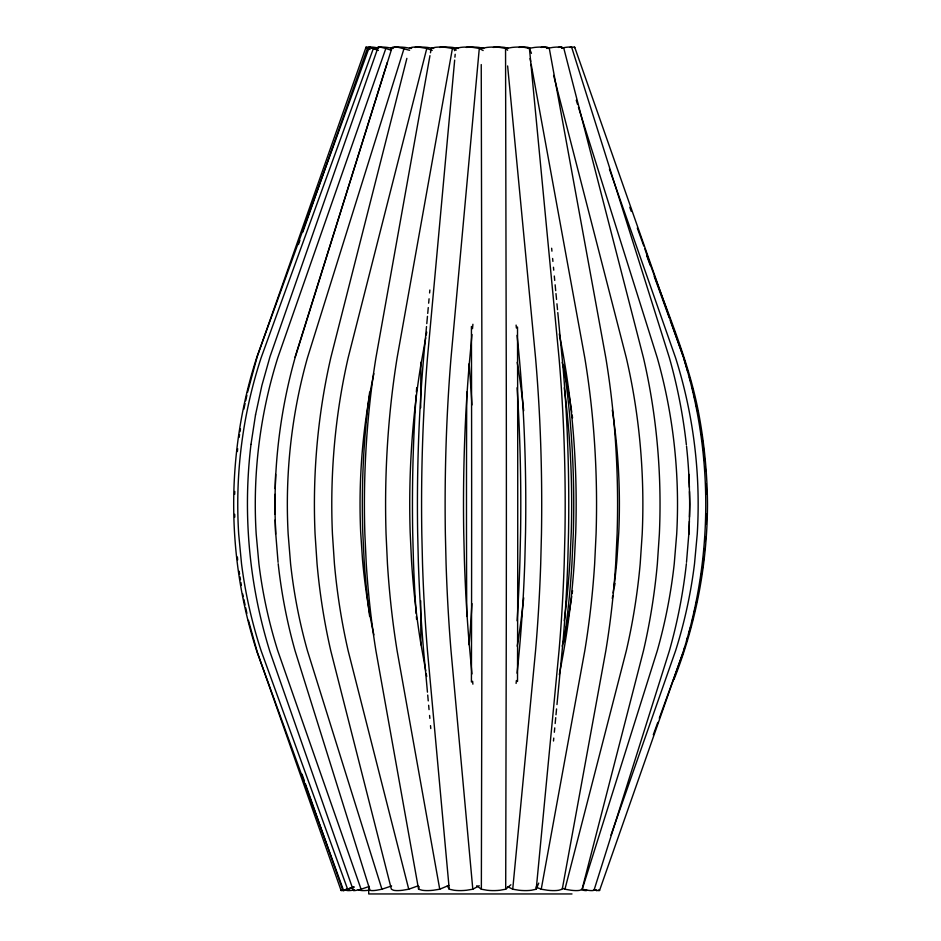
<?xml version="1.0" encoding="UTF-8"?>
<svg xmlns="http://www.w3.org/2000/svg" width="941" height="941" viewBox="0 0 941 941"><rect width="100%" height="100%" fill="white"/><g stroke="black" fill="none" stroke-linecap="round" stroke-linejoin="round"><path stroke-width="1.41" d="M471.417 682.049L471.441 670.321A448.01 2.752 -90 0 0 471.617 560.824L471.641 532.606A448.01 2.752 -90 0 0 471.441 338.242L471.417 326.492M510.869 884.775L505.705 889.21L500.012 890.245A20.314 6.928 0.1 0 1 487.085 890.245L481.357 889.21L481.898 650.796A470.912 2.882 -90 0 0 482.015 563.718L482.027 534.065A470.912 2.882 -90 0 0 481.898 357.768L481.239 64.576M505.705 889.21L506.234 650.796A470.912 2.882 -90 0 0 506.352 563.718L506.376 534.065A470.912 2.882 -90 0 0 506.234 357.768L505.552 48.45L499.859 47.415A20.314 6.928 -0.1 0 0 486.932 47.415L481.204 48.45M517.515 681.484L517.597 641.891A442.294 2.717 -90 0 0 517.715 560.107L517.726 532.253A442.294 2.717 -90 0 0 517.597 366.672L517.515 327.009M420.909 362.261L420.874 366.672A442.294 8.14 90 0 0 420.674 407.841M275.631 474.429L274.807 504.282L275.631 534.135M689 534.135L689.812 504.282L689 474.429M234.685 494.284L234.768 491.425M706.232 524.302L706.55 514.292M686.495 562.306L688.824 534.065A470.912 408.3 -90 0 0 689.377 521.302M469.112 644.808L469.371 641.891A442.294 106.157 -90 0 0 471.923 603.593M426.52 326.562L425.461 338.242A448.01 112.849 -90 0 0 417.651 532.606L418.322 560.824A448.01 112.849 -90 0 0 425.461 670.321L427.449 692.153M426.791 323.633L427.461 316.329M427.732 313.412L428.261 307.566M428.661 303.178L429.061 298.791M429.602 292.957L429.861 290.028M454.668 60.118L427.461 357.768A470.912 118.625 -90 0 0 421.815 534.065L422.521 563.718A470.912 118.625 -90 0 0 427.461 650.796L449.245 889.21L454.056 890.245A20.314 6.705 -5.2 0 0 466.56 890.245L472.805 889.21L479.216 885.728M454.926 57.201L455.197 54.284M454.444 50.673L455.726 48.45L460.537 47.415A20.314 6.705 5.2 0 1 473.041 47.415L479.287 48.45L451.021 357.768A470.912 118.625 -90 0 0 445.364 534.065L446.081 563.718A470.912 118.625 -90 0 0 451.021 650.796L472.805 889.21M471.97 334.502L469.03 366.672A442.294 111.414 -90 0 0 463.725 532.253L464.395 560.107A442.294 111.414 -90 0 0 469.03 641.891L471.959 673.956M472.5 328.656L472.911 324.269M237.403 451.504L237.661 448.657M250.988 444.387C242.613 513.915 249.118 585.09 270.008 651.925L353.345 890.445M516.103 683.425L516.386 680.508M517.08 673.227L517.362 670.321A448.01 118.166 90 0 0 524.831 560.824L525.537 532.606A448.01 118.166 90 0 0 517.362 338.242L517.08 335.325M538.734 883.117L536.217 889.21L531.453 890.245A20.314 6.681 5.5 0 1 518.985 890.245L512.727 889.21L535.547 650.796A470.912 124.2 -90 0 0 540.71 563.718L541.463 534.065A470.912 124.2 90 0 0 535.547 357.768L507.622 65.952M536.217 889.21L559.025 650.796A470.912 124.2 -90 0 0 564.2 563.718L564.941 534.065A470.912 124.2 90 0 0 559.025 357.768L529.43 48.45L524.678 47.415A20.314 6.681 -5.5 0 0 512.21 47.415L505.94 48.45M553.496 741.002L553.767 738.085M554.331 732.263L554.743 727.887M555.166 723.511L555.719 717.677M556.002 714.772L556.554 708.938M556.978 704.562L562.977 641.891A442.294 116.66 -90 0 0 567.835 560.107L568.529 532.253A442.294 116.66 90 0 0 562.977 366.672L557.801 312.577M703.339 561.389L703.739 557.119M704.291 551.426L704.562 548.579M705.232 541.451L705.644 537.17M548.297 48.45L547.78 47.415A20.314 3.599 -17.2 0 0 541.063 47.415M255.529 414.852L261.892 385.445L270.008 356.639L378.117 47.215M250.976 444.458L255.54 414.746M239.143 437.33L239.579 434.507M240.014 431.684L240.461 428.861M699.681 585.431L700.139 582.608M700.586 579.785L701.033 576.951M701.492 574.128L701.939 571.305M702.386 568.47L702.845 565.647M517.174 646.22L517.926 641.891A442.294 213.278 -90 0 0 523.69 597.841M429.955 55.672L375.93 357.768A470.912 232.109 -90 0 0 364.873 534.065L366.261 563.718A470.912 232.109 -90 0 0 375.93 650.796L418.569 889.21L422.121 890.245A20.314 6.034 -10.1 0 0 433.366 890.245L439.741 889.21L448.798 885.422M430.472 52.778L431.249 48.45L434.801 47.415A20.314 6.034 10.1 0 1 446.046 47.415L452.421 48.45L456.303 50.073M452.421 48.45L397.114 357.768A470.912 232.109 -90 0 0 386.057 534.065L387.445 563.718A470.912 232.109 -90 0 0 397.114 650.796L439.741 889.21M425.708 337.843L420.556 366.672A442.294 218.006 -90 0 0 410.17 532.253L411.476 560.107A442.294 218.006 -90 0 0 420.556 641.891L425.697 670.686M426.226 334.961L426.732 332.079M559.307 674.65L560.095 670.321A448.01 225.593 90 0 0 574.363 560.824L575.716 532.606A448.01 225.593 -90 0 0 560.095 338.242L559.307 333.914M528.277 48.45L534.653 47.415A20.314 5.987 -10.4 0 1 545.815 47.415L549.309 48.45L605.816 357.768A470.912 237.12 -90 0 1 617.108 534.065L615.696 563.718A470.912 237.12 90 0 1 605.816 650.796L562.259 889.21L558.766 890.245A20.314 5.987 10.4 0 1 547.603 890.245L541.228 889.21L584.784 650.796A470.912 237.12 -90 0 0 594.653 563.718L596.076 534.065A470.912 237.12 -90 0 0 584.784 357.768L531.183 64.341M418.569 889.21L419.121 886.61M243.86 409.159L245.072 403.583M245.683 400.795L246.895 395.208M247.507 392.421L257.211 356.639L366.014 47.215M692.047 621.836L693.305 616.249M693.929 613.461L695.187 607.874M695.822 605.087L697.081 599.499M697.704 596.7L698.328 593.912M562.2 646.161L563.271 641.891A442.294 305.966 90 0 0 571.74 596.406M406.877 58.377L330.785 357.768A470.912 329.915 -90 0 0 315.07 534.065L317.046 563.718A470.912 329.915 90 0 0 330.785 650.796L391.385 889.21L393.456 890.245A20.314 4.94 -14.3 0 0 402.677 890.245L408.747 889.21L418.227 885.799M409.406 48.45L411.476 47.415A20.314 4.94 14.3 0 1 420.698 47.415L426.779 48.45L348.158 357.768A470.912 329.915 90 0 0 332.444 534.065L334.42 563.718A470.912 329.915 90 0 0 348.158 650.796L408.747 889.21M546.697 48.45L552.743 47.415A20.314 4.881 -14.4 0 1 561.859 47.415L563.859 48.45L643.456 357.768A470.912 334.008 90 0 1 659.359 534.065L657.359 563.718A470.912 334.008 90 0 1 643.456 650.796L582.103 889.21L580.103 890.245A20.314 4.881 14.4 0 1 570.987 890.245L564.941 889.21L626.294 650.796A470.912 334.008 -90 0 0 640.198 563.718L642.197 534.065A470.912 334.008 90 0 0 626.294 357.768L553.637 75.409M683.695 650.702L684.907 646.585M686.507 641.092L687.718 636.963M688.518 634.222L690.529 627.353M294.98 357.392L392.126 47.415A20.314 3.529 17.3 0 1 398.702 47.415L409.594 50.308M387.316 62.447L295.074 357.768A470.912 405.395 90 0 0 275.184 488.673M404.065 48.45L307.46 357.768A470.912 405.395 -90 0 0 288.158 534.065L290.581 563.718A470.912 405.395 -90 0 0 307.46 650.796L381.928 889.21L391.597 885.963M345.947 889.21L346.241 890.245A20.314 3.376 -17.6 0 0 352.546 890.245L354.192 889.974M391.374 50.308L385.845 48.45L277.783 357.768A470.912 453.468 -90 0 0 256.187 534.065L258.904 563.718A470.912 453.468 -90 0 0 277.783 650.796L361.073 889.21L369.366 886.422M610.956 835.149L675.567 650.796A470.912 454.997 -90 0 0 694.517 563.718L697.246 534.065A470.912 454.997 -90 0 0 675.567 357.768L609.45 169.121M599.558 890.445L683.166 651.925C713.29 556.519 713.29 452.045 683.166 356.639L574.704 47.215M298.438 244.531L299.897 240.39M302.814 232.109L367.39 48.45L366.025 47.415A20.314 1.706 19.4 0 1 369.213 47.415M377.388 49.908L369.343 47.05L257.093 356.486C225.887 451.786 225.887 556.778 257.093 652.078L343.618 890.609L353.028 887.257M377.506 49.826L373.377 48.45L261.127 357.768A470.912 470.876 -90 0 0 238.696 534.065L241.519 563.718A470.912 470.876 -90 0 0 261.127 650.796L347.617 889.21M653.289 734.803L657.794 722.394M659.288 718.254L683.295 652.078M574.504 47.685L574.716 47.415A20.314 1.788 -19.3 0 0 571.375 47.415M376.318 48.45L378.235 47.415A20.314 4.823 14.6 0 1 387.245 47.415L393.267 48.45M561.577 48.026L562.106 47.415A20.314 1.953 -19.2 0 0 558.472 47.415M353.887 889.633L353.298 890.245A20.314 1.87 -19.3 0 0 356.792 890.245L361.073 889.21M343.618 890.609L354.004 886.775M390.586 48.45L392.668 47.685M570.234 47.415L571.069 47.05L569.917 47.415M570.658 47.415L571.646 47.05M353.945 887.375L344.277 890.245A20.314 1.706 -19.4 0 1 341.101 890.245L342.453 889.21L305.413 783.865M410.241 48.45L411.64 48.026M381.928 889.21L376.565 890.245A20.314 3.529 -17.3 0 1 369.989 890.245L295.074 650.796A470.912 405.395 -90 0 1 278.195 563.718M561.824 48.026L565.27 47.415A20.314 3.458 -17.5 0 1 571.716 47.415L669.38 357.768A470.912 408.3 -90 0 1 686.377 444.846M571.987 893.95L368.719 893.95L368.719 886.645M378.411 48.026L375 47.415A20.314 3.376 17.6 0 0 368.696 47.415M411.464 48.45L405.1 47.415A20.314 5.94 10.6 0 0 394.008 47.415M433.648 48.45L427.367 47.415A20.314 6.658 5.7 0 0 414.946 47.415M581.856 889.974L583.149 890.245A20.314 1.953 19.2 0 0 586.796 890.245L586.255 889.633M458.314 48.45L452.55 47.415A20.314 6.928 0.4 0 0 439.623 47.415M593.559 889.633L596.229 890.245A20.314 1.788 19.3 0 0 599.57 890.245L598.923 889.633M370.436 47.685L373.377 48.45M385.845 48.45L381.552 47.415A20.314 1.87 19.3 0 0 378.07 47.415L378.658 48.026M483.792 48.45L478.934 47.415A20.314 6.728 -5 0 0 466.383 47.415M593.818 889.633L596.782 890.609L594.336 889.633M562.295 888.292L564.941 889.21M426.779 48.45L432.19 50.402M673.509 679.355L673.956 679.52C695.917 623.848 707.291 564.13 707.491 504.282C707.279 474.217 704.421 444.223 698.951 414.652C688.271 357.18 663.44 303.814 644.82 248.742M378.388 50.402L369.343 47.05M535.982 887.128L541.228 889.21M508.363 48.45L504.741 47.415A20.314 6.069 -9.9 0 0 493.413 47.415M367.39 48.45L369.978 49.532M507.54 886.61L512.727 889.21M358.262 889.633L359.768 890.245A20.314 4.823 -14.6 0 0 368.778 890.245M479.287 48.45L483.133 50.532M476.746 885.74L481.357 889.21M530.359 48.45L528.219 47.415A20.314 4.999 -14.1 0 0 518.879 47.415M505.552 48.45L507.611 50.214M447.316 885.869L449.245 889.21M529.43 48.45L531.442 53.319M629.776 207.291L631.282 211.443M637.304 228.016L643.82 245.977M646.714 255.646L650.231 265.315M654.23 276.372L669.263 317.811M670.263 320.575L683.295 356.486M302.002 774.161L304.437 781.101M341.077 890.445L257.211 651.925L248.424 620.319M576.245 100.228L577.562 104.427M578.444 107.227L657.253 357.768A470.912 408.3 -90 0 1 676.697 534.065L674.25 563.718A470.912 408.3 -90 0 1 657.253 650.796L582.256 889.21L587.572 890.245A20.314 3.458 17.5 0 0 594.018 890.245L669.38 650.796A470.912 408.3 90 0 0 686.377 563.718M683.695 357.862L687.718 371.601M689.318 377.094L690.529 381.211M562.2 362.403L563.271 366.672A442.294 305.966 -90 0 1 571.74 412.158M692.047 386.727L693.305 392.315M693.929 395.102L695.187 400.69M695.822 403.477L698.022 413.252M242.637 593.83L243.249 596.618M243.86 599.405L245.072 604.981M245.683 607.768L246.895 613.356M530.124 58.565L530.653 61.459M426.214 673.568L426.732 676.45M517.162 362.32L517.926 366.672A442.294 213.278 90 0 1 523.69 410.723M700.586 428.778L701.033 431.613M701.492 434.436L701.939 437.259M702.386 440.094L702.845 442.917M239.143 571.234L239.579 574.057M240.014 576.88L240.461 579.703M240.896 582.526L241.331 585.349M551.649 248.248L551.92 251.176M552.626 258.481L552.908 261.41M553.461 267.256L553.743 270.185M554.308 276.031L554.72 280.418M555.143 284.805L555.696 290.651M555.978 293.568L556.543 299.414M556.954 303.802L557.519 309.648M516.103 325.092L516.386 328.021M703.339 447.175L703.739 451.457M704.291 457.15L704.691 461.419M705.232 467.124L705.644 471.394M237.403 557.06L237.661 559.907M472.629 681.249L472.888 684.166M427.72 695.07L428.249 700.892M428.649 705.256L429.049 709.62M429.578 715.442L429.849 718.359M430.507 725.64L430.778 728.546M469.112 363.744L469.371 366.672A442.294 106.157 90 0 1 471.923 404.971M278.077 562.306L275.772 534.065A470.912 405.395 90 0 1 275.184 519.891M706.232 484.262L706.55 494.272M234.685 514.28L234.768 517.138M420.898 644.832L420.874 641.891A442.294 8.14 90 0 1 420.674 600.723M686.53 446.257A470.912 408.3 -90 0 1 689.377 487.262M689.494 491.508A470.912 408.3 -90 0 1 689.494 517.056M612.285 410.029A448.01 317.764 90 0 1 618.755 532.606L616.849 560.824A448.01 317.764 -90 0 1 613.109 592.983M612.697 595.771A448.01 317.764 -90 0 1 612.285 598.535M373.871 634.881A442.294 309.86 90 0 1 362.532 560.107L360.674 532.253A442.294 309.86 -90 0 1 373.871 373.683M275.043 514.209A470.912 405.395 90 0 1 275.043 494.354M369.66 616.473A448.01 230.322 -90 0 1 364.167 560.824L362.791 532.606A448.01 230.322 -90 0 1 369.66 392.091M416.592 619.354A448.01 123.447 -90 0 1 416.381 616.473M416.181 613.579A448.01 123.447 -90 0 1 413.44 560.824L412.699 532.606A448.01 123.447 -90 0 1 416.181 394.985M416.381 392.091A448.01 123.447 -90 0 1 416.698 387.763M466.748 616.473A448.01 8.246 -90 0 1 466.56 560.824L466.501 532.606A448.01 8.246 -90 0 1 466.748 392.091M517.091 620.801A448.01 107.533 -90 0 0 519.926 560.824L520.573 532.606A448.01 107.533 90 0 0 517.091 387.763M564.247 387.763A448.01 216.03 -90 0 1 571.246 532.606L569.952 560.824A448.01 216.03 -90 0 1 564.247 620.801M563.565 364.861A470.912 227.075 90 0 1 573.281 534.065L571.928 563.718A470.912 227.075 90 0 1 563.777 642.28M572.563 590.63A442.294 305.966 90 0 1 572.163 593.512M572.163 415.052A442.294 305.966 -90 0 1 572.563 417.933M614.991 583.396A442.294 377.976 90 0 1 614.532 586.29"/></g></svg>
